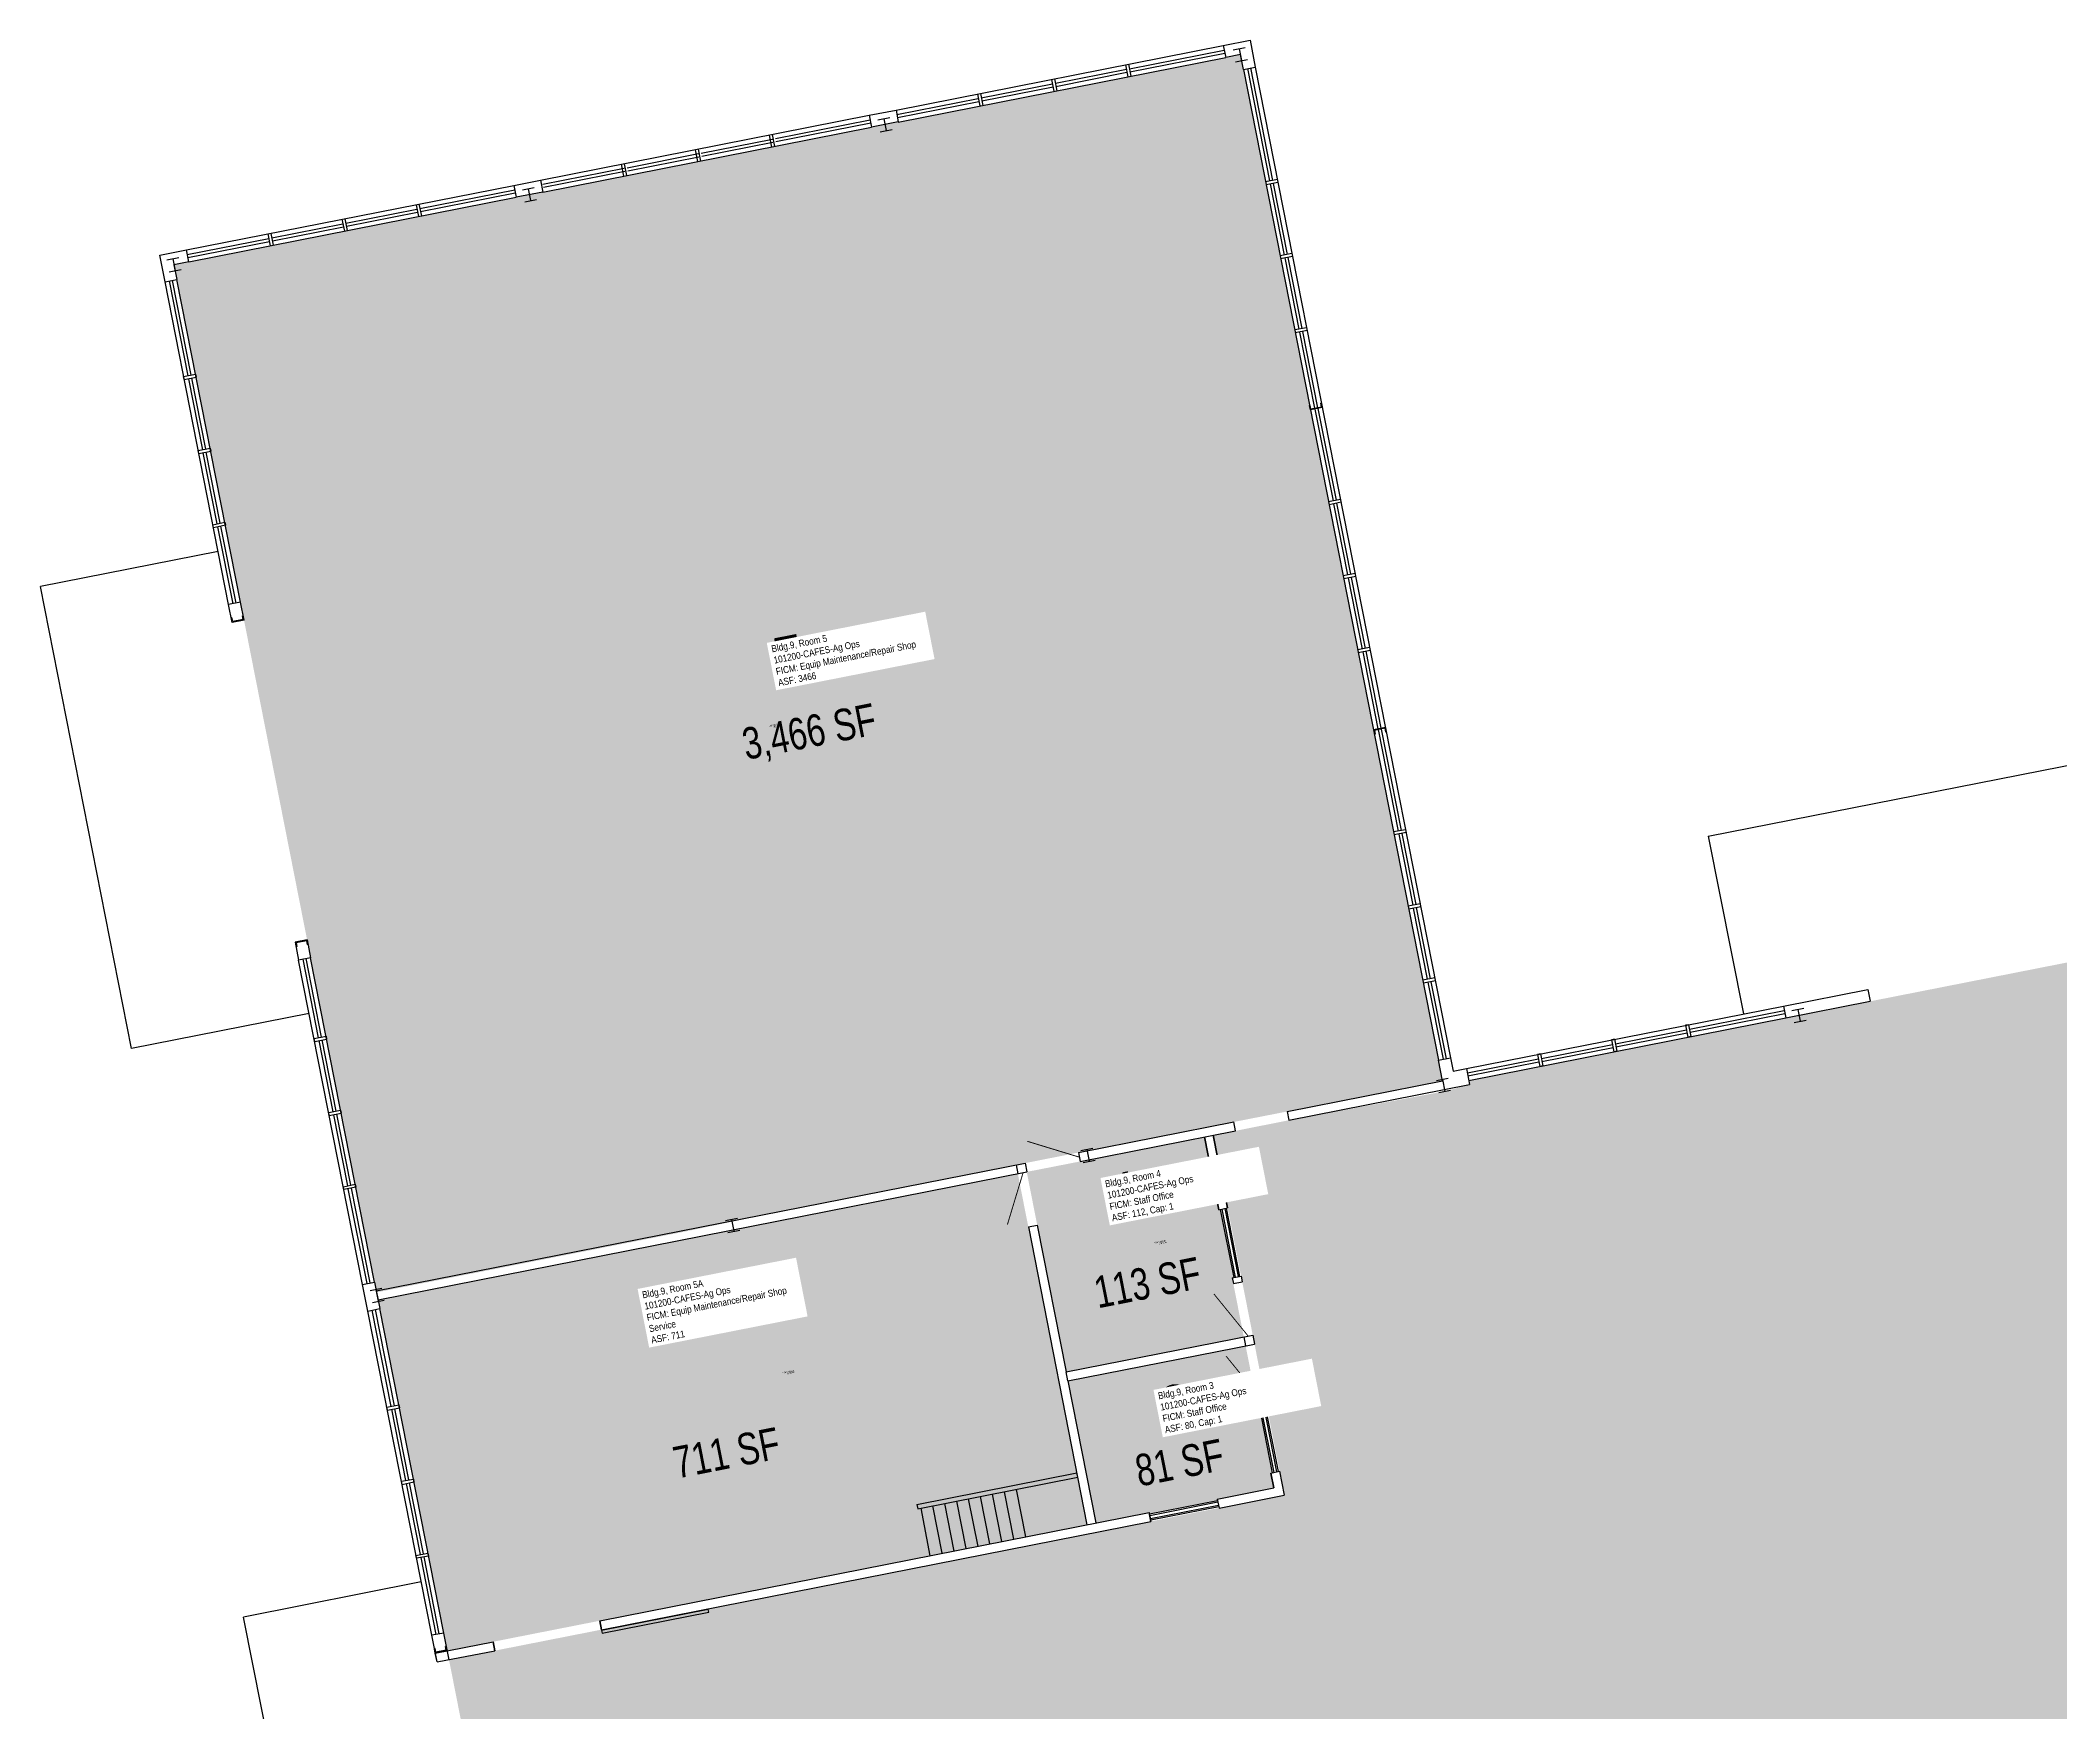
# Model space of a CAD drawing. Header units: inches. Extents: x 69207359 to 69210059, y 27690385 to 27692599.
# Drawn here: x 69207359 to 69208697, y 27691492 to 27692599 of the extents above; entities that cross this region are included whole.
import ezdxf
from ezdxf.enums import TextEntityAlignment as Align

# ---------------------------------------------------------------- set-up
doc = ezdxf.new("R2010")
doc.units = ezdxf.units.IN
doc.header["$LTSCALE"] = 10
doc.header["$MEASUREMENT"] = 0
doc.layers.get('0').update_dxf_attribs({"linetype": 'CONTINUOUS'})
for name, color, linetype in [('A-COLS', 5, 'CONTINUOUS'), ('A-DOOR', 2, 'CONTINUOUS'), ('A-FLOR', 3, 'CONTINUOUS'), ('A-GLAZ', 1, 'CONTINUOUS'), ('A-IDEN-RNUM', 7, 'CONTINUOUS'), ('A-IDEN-SNUM', 4, 'CONTINUOUS'), ('A-IDEN-VNUM', 4, 'CONTINUOUS'), ('A-SITE', 3, 'CONTINUOUS'), ('A-WALL', 5, 'CONTINUOUS'), ('AREA-TEXT', 3, 'CONTINUOUS'), ('Rooms-Category-Color', 7, 'CONTINUOUS'), ('Rooms-College-Color', 7, 'CONTINUOUS'), ('Rooms-Department-Color', 7, 'CONTINUOUS'), ('Rooms-Division-Color', 7, 'CONTINUOUS'), ('Rooms-Information', 7, 'CONTINUOUS')]:
    doc.layers.add(name, color=color, linetype=linetype)
doc.styles.add('CP_AREA', font='arial.ttf', dxfattribs={"height": 15})
doc.styles.add('CP_ROOMSNUMBER', font='arial.ttf', dxfattribs={"height": 1})
doc.styles.add('CP_ROOMVNUMBER', font='arial.ttf', dxfattribs={"width": 0.85, "height": 0.075})

# ---------------------------------------------------------------- blocks, each defined once
blk = doc.blocks.new('COL1')
for p, q in [((-0.5, 0.5), (0.5, 0.5)), ((0, 0.5), (0, -0.5)), ((-0.5, -0.5), (0.5, -0.5))]:
    blk.add_line(p, q)

msp = doc.modelspace()

# ---------------------------------------------------------------- hatches: boundary and pattern name
at = {"layer": 'Rooms-Category-Color', "true_color": 0xe3c5e1}
for points in [[(69207536, 27692003.4), (69207538.3, 27691991.6), (69207580.6, 27691776.7), (69207582, 27691769.9), (69207786, 27691810.1), (69207860.4, 27691825.7), (69208011.6, 27691855.5), (69208046.9, 27691862.5), (69208149.9, 27691882.8), (69208185.2, 27691889.7), (69208288.2, 27691910), (69208285.5, 27691923.8), (69208275.1, 27691976.7), (69208255.7, 27692074.9), (69208156.2, 27692580.1), (69208154.2, 27692589.9), (69208144.5, 27692588), (69207927.6, 27692545.2), (69207927.6, 27692545.4), (69207909.9, 27692541.8), (69207692.1, 27692498.8), (69207674.5, 27692495.4), (69207457.6, 27692452.6), (69207457.6, 27692452.7), (69207447.8, 27692450.7), (69207449.8, 27692440.9), (69207491.9, 27692227.1), (69207494.2, 27692215.3)], [(69209748, 27691950.1), (69209512.6, 27691903.6), (69209466.2, 27692139.1), (69209457.3, 27692137.3), (69209239.5, 27692094.4), (69209221.9, 27692090.9), (69209004.1, 27692048), (69208986.4, 27692044.5), (69208768.6, 27692001.6), (69208750.9, 27691998.1), (69208571.4, 27691962.7), (69208515.5, 27691951.7), (69208305.5, 27691910.4), (69208306.1, 27691907.5), (69208289.6, 27691903.1), (69208186.4, 27691883.9), (69208136.3, 27691874), (69208183.3, 27691635.6), (69207660.3, 27691532.5), (69207630, 27691526.5), (69207670.6, 27691320.5), (69207671.1, 27691317.6), (69208036.1, 27691389.5), (69208083.7, 27691148.1), (69208090.6, 27691112.8), (69208126.5, 27690930.6), (69207761.6, 27690858.7), (69207764.1, 27690845.6), (69207805.9, 27690633.7), (69207810.1, 27690612.1), (69207963.2, 27690642.3), (69208006.1, 27690424.5), (69208079.7, 27690439), (69208097.4, 27690442.5), (69208315.2, 27690485.4), (69208332.8, 27690488.9), (69208550.7, 27690531.8), (69208568.3, 27690535.3), (69208786.1, 27690578.2), (69208842, 27690589.2), (69208983.3, 27690617.1), (69209021.6, 27690624.6), (69209039.3, 27690628.1), (69209257.1, 27690671), (69209274.7, 27690674.5), (69209492.5, 27690717.4), (69209510.2, 27690720.9), (69209607.3, 27690740), (69209565.6, 27690952), (69209930.5, 27691023.9), (69209928, 27691036.6), (69209883.4, 27691263.3), (69209880.5, 27691278), (69209838.7, 27691489.9), (69209835.2, 27691507.6), (69209792.7, 27691723.4)], [(69208052.6, 27691615.9), (69208006.8, 27691848.5), (69207583, 27691765), (69207583.2, 27691764), (69207584.1, 27691759.1), (69207628.8, 27691532.4), (69207628.8, 27691532.4), (69207659.2, 27691538.4)]]:
    msp.add_hatch(color=254, dxfattribs=at).paths.add_polyline_path(points)
at = {"layer": 'Rooms-Category-Color', "true_color": 0xfa9ba3}
for points in [[(69208156.5, 27691740.4), (69208148.8, 27691779.5), (69208149.8, 27691779.7), (69208140.9, 27691824.8), (69208139.9, 27691824.6), (69208130.4, 27691872.9), (69208048, 27691856.6), (69208012.7, 27691849.7), (69208038.8, 27691717.2)], [(69208040, 27691711.3), (69208058.5, 27691617.1), (69208093.8, 27691624), (69208094, 27691623.1), (69208139.1, 27691631.9), (69208138.9, 27691632.9), (69208176.3, 27691640.3), (69208174.3, 27691650.2), (69208175.3, 27691650.4), (69208166.4, 27691695.5), (69208165.4, 27691695.3), (69208157.7, 27691734.5)]]:
    msp.add_hatch(color=241, dxfattribs=at).paths.add_polyline_path(points)
at = {"layer": 'Rooms-College-Color', "true_color": 0xe3c5e1}
for points in [[(69207536, 27692003.4), (69207538.3, 27691991.6), (69207580.6, 27691776.7), (69207582, 27691769.9), (69207786, 27691810.1), (69207860.4, 27691825.7), (69208011.6, 27691855.5), (69208046.9, 27691862.5), (69208149.9, 27691882.8), (69208185.2, 27691889.7), (69208288.2, 27691910), (69208285.5, 27691923.8), (69208275.1, 27691976.7), (69208255.7, 27692074.9), (69208156.2, 27692580.1), (69208154.2, 27692589.9), (69208144.5, 27692588), (69207927.6, 27692545.2), (69207927.6, 27692545.4), (69207909.9, 27692541.8), (69207692.1, 27692498.8), (69207674.5, 27692495.4), (69207457.6, 27692452.6), (69207457.6, 27692452.7), (69207447.8, 27692450.7), (69207449.8, 27692440.9), (69207491.9, 27692227.1), (69207494.2, 27692215.3)], [(69209748, 27691950.1), (69209512.6, 27691903.6), (69209466.2, 27692139.1), (69209457.3, 27692137.3), (69209239.5, 27692094.4), (69209221.9, 27692090.9), (69209004.1, 27692048), (69208986.4, 27692044.5), (69208768.6, 27692001.6), (69208750.9, 27691998.1), (69208571.4, 27691962.7), (69208515.5, 27691951.7), (69208305.5, 27691910.4), (69208306.1, 27691907.5), (69208289.6, 27691903.1), (69208186.4, 27691883.9), (69208136.3, 27691874), (69208183.3, 27691635.6), (69207660.3, 27691532.5), (69207630, 27691526.5), (69207670.6, 27691320.5), (69207671.1, 27691317.6), (69208036.1, 27691389.5), (69208083.7, 27691148.1), (69208090.6, 27691112.8), (69208126.5, 27690930.6), (69207761.6, 27690858.7), (69207764.1, 27690845.6), (69207805.9, 27690633.7), (69207810.1, 27690612.1), (69207963.2, 27690642.3), (69208006.1, 27690424.5), (69208079.7, 27690439), (69208097.4, 27690442.5), (69208315.2, 27690485.4), (69208332.8, 27690488.9), (69208550.7, 27690531.8), (69208568.3, 27690535.3), (69208786.1, 27690578.2), (69208842, 27690589.2), (69208983.3, 27690617.1), (69209021.6, 27690624.6), (69209039.3, 27690628.1), (69209257.1, 27690671), (69209274.7, 27690674.5), (69209492.5, 27690717.4), (69209510.2, 27690720.9), (69209607.3, 27690740), (69209565.6, 27690952), (69209930.5, 27691023.9), (69209928, 27691036.6), (69209883.4, 27691263.3), (69209880.5, 27691278), (69209838.7, 27691489.9), (69209835.2, 27691507.6), (69209792.7, 27691723.4)], [(69208156.5, 27691740.4), (69208148.8, 27691779.5), (69208149.8, 27691779.7), (69208140.9, 27691824.8), (69208139.9, 27691824.6), (69208130.4, 27691872.9), (69208048, 27691856.6), (69208012.7, 27691849.7), (69208038.8, 27691717.2)], [(69208052.6, 27691615.9), (69208006.8, 27691848.5), (69207583, 27691765), (69207583.2, 27691764), (69207584.1, 27691759.1), (69207628.8, 27691532.4), (69207628.8, 27691532.4), (69207659.2, 27691538.4)], [(69208040, 27691711.3), (69208058.5, 27691617.1), (69208093.8, 27691624), (69208094, 27691623.1), (69208139.1, 27691631.9), (69208138.9, 27691632.9), (69208176.3, 27691640.3), (69208174.3, 27691650.2), (69208175.3, 27691650.4), (69208166.4, 27691695.5), (69208165.4, 27691695.3), (69208157.7, 27691734.5)]]:
    msp.add_hatch(color=254, dxfattribs=at).paths.add_polyline_path(points)
at = {"layer": 'Rooms-Department-Color', "true_color": 0xe3c5e1}
for points in [[(69207536, 27692003.4), (69207538.3, 27691991.6), (69207580.6, 27691776.7), (69207582, 27691769.9), (69207786, 27691810.1), (69207860.4, 27691825.7), (69208011.6, 27691855.5), (69208046.9, 27691862.5), (69208149.9, 27691882.8), (69208185.2, 27691889.7), (69208288.2, 27691910), (69208285.5, 27691923.8), (69208275.1, 27691976.7), (69208255.7, 27692074.9), (69208156.2, 27692580.1), (69208154.2, 27692589.9), (69208144.5, 27692588), (69207927.6, 27692545.2), (69207927.6, 27692545.4), (69207909.9, 27692541.8), (69207692.1, 27692498.8), (69207674.5, 27692495.4), (69207457.6, 27692452.6), (69207457.6, 27692452.7), (69207447.8, 27692450.7), (69207449.8, 27692440.9), (69207491.9, 27692227.1), (69207494.2, 27692215.3)], [(69209748, 27691950.1), (69209512.6, 27691903.6), (69209466.2, 27692139.1), (69209457.3, 27692137.3), (69209239.5, 27692094.4), (69209221.9, 27692090.9), (69209004.1, 27692048), (69208986.4, 27692044.5), (69208768.6, 27692001.6), (69208750.9, 27691998.1), (69208571.4, 27691962.7), (69208515.5, 27691951.7), (69208305.5, 27691910.4), (69208306.1, 27691907.5), (69208289.6, 27691903.1), (69208186.4, 27691883.9), (69208136.3, 27691874), (69208183.3, 27691635.6), (69207660.3, 27691532.5), (69207630, 27691526.5), (69207670.6, 27691320.5), (69207671.1, 27691317.6), (69208036.1, 27691389.5), (69208083.7, 27691148.1), (69208090.6, 27691112.8), (69208126.5, 27690930.6), (69207761.6, 27690858.7), (69207764.1, 27690845.6), (69207805.9, 27690633.7), (69207810.1, 27690612.1), (69207963.2, 27690642.3), (69208006.1, 27690424.5), (69208079.7, 27690439), (69208097.4, 27690442.5), (69208315.2, 27690485.4), (69208332.8, 27690488.9), (69208550.7, 27690531.8), (69208568.3, 27690535.3), (69208786.1, 27690578.2), (69208842, 27690589.2), (69208983.3, 27690617.1), (69209021.6, 27690624.6), (69209039.3, 27690628.1), (69209257.1, 27690671), (69209274.7, 27690674.5), (69209492.5, 27690717.4), (69209510.2, 27690720.9), (69209607.3, 27690740), (69209565.6, 27690952), (69209930.5, 27691023.9), (69209928, 27691036.6), (69209883.4, 27691263.3), (69209880.5, 27691278), (69209838.7, 27691489.9), (69209835.2, 27691507.6), (69209792.7, 27691723.4)], [(69208156.5, 27691740.4), (69208148.8, 27691779.5), (69208149.8, 27691779.7), (69208140.9, 27691824.8), (69208139.9, 27691824.6), (69208130.4, 27691872.9), (69208048, 27691856.6), (69208012.7, 27691849.7), (69208038.8, 27691717.2)], [(69208052.6, 27691615.9), (69208006.8, 27691848.5), (69207583, 27691765), (69207583.2, 27691764), (69207584.1, 27691759.1), (69207628.8, 27691532.4), (69207628.8, 27691532.4), (69207659.2, 27691538.4)], [(69208040, 27691711.3), (69208058.5, 27691617.1), (69208093.8, 27691624), (69208094, 27691623.1), (69208139.1, 27691631.9), (69208138.9, 27691632.9), (69208176.3, 27691640.3), (69208174.3, 27691650.2), (69208175.3, 27691650.4), (69208166.4, 27691695.5), (69208165.4, 27691695.3), (69208157.7, 27691734.5)]]:
    msp.add_hatch(color=254, dxfattribs=at).paths.add_polyline_path(points)
at = {"layer": 'Rooms-Division-Color', "true_color": 0xe3c5e1}
for points in [[(69207536, 27692003.4), (69207538.3, 27691991.6), (69207580.6, 27691776.7), (69207582, 27691769.9), (69207786, 27691810.1), (69207860.4, 27691825.7), (69208011.6, 27691855.5), (69208046.9, 27691862.5), (69208149.9, 27691882.8), (69208185.2, 27691889.7), (69208288.2, 27691910), (69208285.5, 27691923.8), (69208275.1, 27691976.7), (69208255.7, 27692074.9), (69208156.2, 27692580.1), (69208154.2, 27692589.9), (69208144.5, 27692588), (69207927.6, 27692545.2), (69207927.6, 27692545.4), (69207909.9, 27692541.8), (69207692.1, 27692498.8), (69207674.5, 27692495.4), (69207457.6, 27692452.6), (69207457.6, 27692452.7), (69207447.8, 27692450.7), (69207449.8, 27692440.9), (69207491.9, 27692227.1), (69207494.2, 27692215.3)], [(69209748, 27691950.1), (69209512.6, 27691903.6), (69209466.2, 27692139.1), (69209457.3, 27692137.3), (69209239.5, 27692094.4), (69209221.9, 27692090.9), (69209004.1, 27692048), (69208986.4, 27692044.5), (69208768.6, 27692001.6), (69208750.9, 27691998.1), (69208571.4, 27691962.7), (69208515.5, 27691951.7), (69208305.5, 27691910.4), (69208306.1, 27691907.5), (69208289.6, 27691903.1), (69208186.4, 27691883.9), (69208136.3, 27691874), (69208183.3, 27691635.6), (69207660.3, 27691532.5), (69207630, 27691526.5), (69207670.6, 27691320.5), (69207671.1, 27691317.6), (69208036.1, 27691389.5), (69208083.7, 27691148.1), (69208090.6, 27691112.8), (69208126.5, 27690930.6), (69207761.6, 27690858.7), (69207764.1, 27690845.6), (69207805.9, 27690633.7), (69207810.1, 27690612.1), (69207963.2, 27690642.3), (69208006.1, 27690424.5), (69208079.7, 27690439), (69208097.4, 27690442.5), (69208315.2, 27690485.4), (69208332.8, 27690488.9), (69208550.7, 27690531.8), (69208568.3, 27690535.3), (69208786.1, 27690578.2), (69208842, 27690589.2), (69208983.3, 27690617.1), (69209021.6, 27690624.6), (69209039.3, 27690628.1), (69209257.1, 27690671), (69209274.7, 27690674.5), (69209492.5, 27690717.4), (69209510.2, 27690720.9), (69209607.3, 27690740), (69209565.6, 27690952), (69209930.5, 27691023.9), (69209928, 27691036.6), (69209883.4, 27691263.3), (69209880.5, 27691278), (69209838.7, 27691489.9), (69209835.2, 27691507.6), (69209792.7, 27691723.4)], [(69208156.5, 27691740.4), (69208148.8, 27691779.5), (69208149.8, 27691779.7), (69208140.9, 27691824.8), (69208139.9, 27691824.6), (69208130.4, 27691872.9), (69208048, 27691856.6), (69208012.7, 27691849.7), (69208038.8, 27691717.2)], [(69208052.6, 27691615.9), (69208006.8, 27691848.5), (69207583, 27691765), (69207583.2, 27691764), (69207584.1, 27691759.1), (69207628.8, 27691532.4), (69207628.8, 27691532.4), (69207659.2, 27691538.4)], [(69208040, 27691711.3), (69208058.5, 27691617.1), (69208093.8, 27691624), (69208094, 27691623.1), (69208139.1, 27691631.9), (69208138.9, 27691632.9), (69208176.3, 27691640.3), (69208174.3, 27691650.2), (69208175.3, 27691650.4), (69208166.4, 27691695.5), (69208165.4, 27691695.3), (69208157.7, 27691734.5)]]:
    msp.add_hatch(color=254, dxfattribs=at).paths.add_polyline_path(points)

# ---------------------------------------------------------------- linework, layer by layer
at = {"layer": 'A-DOOR'}
for p, q in [((69207801.7, 27691559.8), (69207731.1, 27691545.9)), ((69207731.5, 27691544), (69207802.1, 27691557.9)), ((69207802.1, 27691557.9), (69207801.7, 27691559.8)), ((69207731.1, 27691545.9), (69207731.5, 27691544))]:
    msp.add_line(p, q, dxfattribs=at)
at = {"layer": 'A-DOOR', "const_width": 0.6}
for points in [[(69208047.4, 27691859.5), (69208013, 27691870)], [(69208010.3, 27691849.2), (69207999.9, 27691814.8)], [(69208159.4, 27691740.9), (69208136.7, 27691768.8)], [(69208167.5, 27691699.7), (69208144.8, 27691727.6)]]:
    msp.add_lwpolyline(points, dxfattribs=at)
at = {"layer": 'A-FLOR'}
for p, q in [((69207989.8, 27691636.2), (69207996, 27691604.8)), ((69207997.7, 27691637.7), (69208003.9, 27691606.3)), ((69208005.6, 27691639.3), (69208011.8, 27691607.9)), ((69207942.5, 27691626.9), (69207948.6, 27691595.4)), ((69207950.3, 27691628.4), (69207956.5, 27691597)), ((69207958.2, 27691630), (69207964.4, 27691598.5)), ((69207966.1, 27691631.5), (69207972.3, 27691600.1)), ((69207974, 27691633.1), (69207980.2, 27691601.6)), ((69207981.9, 27691634.6), (69207988.1, 27691603.2))]:
    msp.add_line(p, q, dxfattribs=at)
at = {"layer": 'A-GLAZ'}
for p, q in [((69207926.1, 27692553.1), (69208142.9, 27692595.9)), ((69207927.6, 27692545.2), (69208144.5, 27692588)), ((69208080.7, 27692580.6), (69208143.5, 27692592.9)), ((69208081.1, 27692578.6), (69208143.9, 27692590.9)), ((69208031.7, 27692570.9), (69208078.7, 27692580.2)), ((69208032, 27692568.9), (69208079.1, 27692578.2)), ((69208156.2, 27692580.1), (69208285.5, 27691923.8)), ((69208173.8, 27692506.2), (69208159.1, 27692580.7)), ((69208175.8, 27692506.6), (69208161.1, 27692581.1)), ((69208164.1, 27692581.7), (69208293.4, 27691925.3)), ((69207926.6, 27692550.2), (69207980.6, 27692560.8)), ((69207927, 27692548.2), (69207981, 27692558.8)), ((69207982.6, 27692561.2), (69208029.7, 27692570.5)), ((69207983, 27692559.2), (69208030.1, 27692568.5)), ((69207690.6, 27692506.7), (69207908.4, 27692549.7)), ((69207846.2, 27692534.3), (69207909, 27692546.7)), ((69207692.1, 27692498.8), (69207909.9, 27692541.8)), ((69207797.1, 27692524.7), (69207844.2, 27692534)), ((69207846.6, 27692532.3), (69207909.4, 27692544.7)), ((69207748.1, 27692515), (69207795.2, 27692524.3)), ((69207748.5, 27692513), (69207795.6, 27692522.3)), ((69207797.5, 27692522.7), (69207844.6, 27692531.9)), ((69207692.1, 27692504), (69207746.1, 27692514.6)), ((69207692.5, 27692502), (69207746.5, 27692512.6)), ((69207456.1, 27692460.5), (69207672.9, 27692503.3)), ((69207457.6, 27692452.6), (69207674.5, 27692495.4)), ((69207610.7, 27692487.9), (69207673.5, 27692500.3)), ((69207611.1, 27692485.9), (69207673.9, 27692498.3)), ((69208183.5, 27692457.1), (69208174.2, 27692504.2)), ((69208185.5, 27692457.5), (69208176.2, 27692504.6)), ((69207561.7, 27692478.3), (69207608.7, 27692487.5)), ((69207562, 27692476.3), (69207609.1, 27692485.5)), ((69207456.6, 27692457.6), (69207510.6, 27692468.2)), ((69207457, 27692455.6), (69207511, 27692466.2)), ((69207512.6, 27692468.6), (69207559.7, 27692477.9)), ((69207513, 27692466.6), (69207560.1, 27692475.9)), ((69208193.1, 27692408.1), (69208183.9, 27692455.2)), ((69208195.1, 27692408.5), (69208185.9, 27692455.6)), ((69207484, 27692225.5), (69207441.9, 27692439.4)), ((69207457.2, 27692377.2), (69207444.8, 27692440)), ((69207459.2, 27692377.6), (69207446.8, 27692440.3)), ((69207491.9, 27692227.1), (69207449.8, 27692440.9)), ((69208203.5, 27692355.6), (69208193.5, 27692406.1)), ((69208205.5, 27692356), (69208195.5, 27692406.5)), ((69207466.9, 27692328.1), (69207457.6, 27692375.2)), ((69207468.9, 27692328.5), (69207459.6, 27692375.6)), ((69208203.6, 27692355.1), (69208215.6, 27692294.3)), ((69208205.6, 27692355.5), (69208217.6, 27692294.7)), ((69207476.5, 27692279.1), (69207467.2, 27692326.2)), ((69207478.5, 27692279.5), (69207469.2, 27692326.6)), ((69208216, 27692292.3), (69208225.2, 27692245.2)), ((69208218, 27692292.7), (69208227.2, 27692245.6)), ((69207487, 27692226.1), (69207476.9, 27692277.1)), ((69207489, 27692226.5), (69207478.9, 27692277.5)), ((69208225.6, 27692243.2), (69208234.9, 27692196.1)), ((69208227.6, 27692243.6), (69208236.9, 27692196.5)), ((69208235.3, 27692194.2), (69208245.3, 27692143.2)), ((69208237.3, 27692194.6), (69208247.3, 27692143.6)), ((69208245.4, 27692142.7), (69208258.7, 27692075.4)), ((69208247.4, 27692143.1), (69208260.7, 27692075.8)), ((69208259.1, 27692073.5), (69208268.4, 27692026.4)), ((69208261.1, 27692073.9), (69208270.4, 27692026.8)), ((69208268.7, 27692024.4), (69208278, 27691977.3)), ((69208270.7, 27692024.8), (69208280, 27691977.7)), ((69207572.8, 27691775.2), (69207530.4, 27691990)), ((69207543.6, 27691938.6), (69207533.4, 27691990.6)), ((69207545.6, 27691939), (69207535.4, 27691991)), ((69207580.6, 27691776.7), (69207538.3, 27691991.6)), ((69208278.4, 27691975.4), (69208288.5, 27691924.3)), ((69208280.4, 27691975.7), (69208290.5, 27691924.7)), ((69208304, 27691918.2), (69208513.9, 27691959.6)), ((69208305.5, 27691910.3), (69208515.5, 27691951.7)), ((69208402.6, 27691934.6), (69208449.7, 27691943.9)), ((69208451.7, 27691944.3), (69208514.5, 27691956.6)), ((69208452.1, 27691942.3), (69208514.9, 27691954.6)), ((69207553.3, 27691889.6), (69207544, 27691936.7)), ((69207555.3, 27691890), (69207546, 27691937.1)), ((69208353.6, 27691924.9), (69208400.7, 27691934.2)), ((69208354, 27691922.9), (69208401.1, 27691932.2)), ((69208403, 27691932.6), (69208450.1, 27691941.9)), ((69208304.6, 27691915.3), (69208351.6, 27691924.6)), ((69208305, 27691913.3), (69208352, 27691922.6)), ((69207562.9, 27691840.5), (69207553.7, 27691887.6)), ((69207564.9, 27691840.9), (69207555.7, 27691888)), ((69207575.7, 27691775.8), (69207563.3, 27691838.5)), ((69207577.7, 27691776.2), (69207565.3, 27691838.9)), ((69208140.9, 27691824.8), (69208149.8, 27691779.7)), ((69208141.9, 27691825), (69208150.8, 27691779.9)), ((69208143.9, 27691825.4), (69208152.8, 27691780.3)), ((69208144.8, 27691825.6), (69208153.7, 27691780.5)), ((69207618.6, 27691542.7), (69207576.2, 27691757.5)), ((69207591.7, 27691694.3), (69207579.2, 27691758.1)), ((69207593.8, 27691694.7), (69207581.2, 27691758.5)), ((69207626.5, 27691544.2), (69207584.1, 27691759.1)), ((69207601.4, 27691645.3), (69207592.1, 27691692.4)), ((69207603.4, 27691645.7), (69207594.1, 27691692.8)), ((69208166.4, 27691695.5), (69208175.3, 27691650.4)), ((69208167.4, 27691695.7), (69208176.3, 27691650.6)), ((69208169.3, 27691696.1), (69208178.2, 27691651)), ((69208170.3, 27691696.3), (69208179.2, 27691651.2)), ((69207611.1, 27691596.2), (69207601.8, 27691643.3)), ((69207613.1, 27691596.6), (69207603.8, 27691643.7)), ((69208094, 27691623.1), (69208139.1, 27691631.9)), ((69208094.2, 27691622.1), (69208139.3, 27691631)), ((69208094.6, 27691620.1), (69208139.7, 27691629)), ((69208094.8, 27691619.1), (69208139.9, 27691628)), ((69207621.5, 27691543.2), (69207611.5, 27691594.2)), ((69207623.5, 27691543.6), (69207613.5, 27691594.6))]:
    msp.add_line(p, q, dxfattribs=at)
at = {"layer": 'A-SITE'}
for p, q in [((69207477.1, 27692260.8), (69207359.3, 27692237.6)), ((69207419.6, 27691931.5), (69207359.3, 27692237.6)), ((69208464.2, 27692072.1), (69208770.3, 27692132.4)), ((69208464.2, 27692072.1), (69208487.4, 27691954.4)), ((69207537.4, 27691954.7), (69207419.6, 27691931.5)), ((69207611.6, 27691578), (69207493.9, 27691554.8)), ((69207554.2, 27691248.7), (69207493.9, 27691554.8))]:
    msp.add_line(p, q, dxfattribs=at)
at = {"layer": 'A-WALL'}
for p, q in [((69208142.9, 27692595.9), (69208160.6, 27692599.4)), ((69208160.6, 27692599.4), (69208164.1, 27692581.7)), ((69208142.9, 27692595.9), (69208144.5, 27692588)), ((69208154.2, 27692589.9), (69208144.5, 27692588)), ((69208156.2, 27692580.1), (69208154.2, 27692589.9)), ((69208029.1, 27692573.4), (69208030.7, 27692565.6)), ((69208031.1, 27692573.8), (69208032.6, 27692565.9)), ((69208078.2, 27692583.1), (69208079.7, 27692575.2)), ((69208080.1, 27692583.5), (69208081.7, 27692575.6)), ((69208156.2, 27692580.1), (69208164.1, 27692581.7)), ((69207980, 27692563.8), (69207981.6, 27692555.9)), ((69207982, 27692564.2), (69207983.6, 27692556.3)), ((69207908.4, 27692549.7), (69207926.1, 27692553.1)), ((69207908.4, 27692549.7), (69207909.9, 27692541.8)), ((69207927.6, 27692545.4), (69207909.9, 27692541.8)), ((69207926.1, 27692553.1), (69207927.6, 27692545.4)), ((69207842.1, 27692536.6), (69207843.7, 27692528.7)), ((69207844.1, 27692537), (69207845.6, 27692529.1)), ((69207793.1, 27692526.9), (69207794.6, 27692519)), ((69207795, 27692527.3), (69207796.6, 27692519.4)), ((69207672.9, 27692503.3), (69207690.6, 27692506.7)), ((69207690.6, 27692506.7), (69207692.1, 27692498.8)), ((69207744, 27692517.3), (69207745.5, 27692509.4)), ((69207746, 27692517.6), (69207747.5, 27692509.8)), ((69208178.8, 27692507.2), (69208170.9, 27692505.6)), ((69207672.9, 27692503.3), (69207674.5, 27692495.4)), ((69207692.1, 27692498.8), (69207674.5, 27692495.4)), ((69208179.1, 27692505.2), (69208171.2, 27692503.6)), ((69207559.1, 27692480.8), (69207560.7, 27692472.9)), ((69207561.1, 27692481.2), (69207562.6, 27692473.3)), ((69207608.2, 27692490.5), (69207609.7, 27692482.6)), ((69207610.1, 27692490.9), (69207611.7, 27692483)), ((69207510, 27692471.2), (69207511.6, 27692463.3)), ((69207512, 27692471.5), (69207513.6, 27692463.7)), ((69207438.4, 27692457), (69207456.1, 27692460.5)), ((69207441.9, 27692439.4), (69207438.4, 27692457)), ((69207457.6, 27692452.7), (69207447.8, 27692450.7)), ((69207457.6, 27692452.7), (69207456.1, 27692460.5)), ((69207457.6, 27692452.6), (69207456.1, 27692460.5)), ((69208188.4, 27692458.1), (69208180.5, 27692456.5)), ((69208188.8, 27692456.1), (69208180.9, 27692454.6)), ((69207441.9, 27692439.4), (69207449.8, 27692440.9)), ((69207447.8, 27692450.7), (69207449.8, 27692440.9)), ((69208198.1, 27692409), (69208190.2, 27692407.5)), ((69208198.5, 27692407.1), (69208190.6, 27692405.5)), ((69207454.2, 27692376.6), (69207462.1, 27692378.2)), ((69207454.6, 27692374.7), (69207454.2, 27692376.6)), ((69207454.6, 27692374.7), (69207462.5, 27692376.2)), ((69207462.1, 27692378.2), (69207462.5, 27692376.2)), ((69208207.9, 27692359), (69208207.5, 27692358.9)), ((69208207.9, 27692356.4), (69208207.5, 27692358.9)), ((69208208.5, 27692356.1), (69208207.9, 27692359)), ((69208200.5, 27692357.5), (69208200.1, 27692357.5)), ((69208200.6, 27692354.5), (69208200.1, 27692357.5)), ((69208201, 27692355.1), (69208200.5, 27692357.5)), ((69208208.5, 27692356.1), (69208200.6, 27692354.5)), ((69208207.9, 27692356.4), (69208201, 27692355.1)), ((69207463.9, 27692327.6), (69207471.8, 27692329.1)), ((69207464.3, 27692325.6), (69207463.9, 27692327.6)), ((69207464.3, 27692325.6), (69207472.2, 27692327.2)), ((69207471.8, 27692329.1), (69207472.2, 27692327.2)), ((69208220.5, 27692295.2), (69208212.6, 27692293.7)), ((69208220.9, 27692293.3), (69208213, 27692291.7)), ((69207473.6, 27692278.5), (69207481.5, 27692280.1)), ((69207474, 27692276.5), (69207473.6, 27692278.5)), ((69207481.9, 27692278.1), (69207474, 27692276.5)), ((69207481.5, 27692280.1), (69207481.9, 27692278.1)), ((69208230.2, 27692246.2), (69208222.3, 27692244.6)), ((69208230.6, 27692244.2), (69208222.7, 27692242.7)), ((69207491.9, 27692227.1), (69207484, 27692225.5)), ((69207486.3, 27692213.7), (69207484, 27692225.5)), ((69207494.2, 27692215.3), (69207491.9, 27692227.1)), ((69207486.2, 27692216.8), (69207485.8, 27692216.7)), ((69207486.7, 27692214.3), (69207486.2, 27692216.8)), ((69207494.2, 27692215.3), (69207486.3, 27692213.7)), ((69207493.6, 27692215.7), (69207486.7, 27692214.3)), ((69207493.6, 27692218.2), (69207493.2, 27692218.1)), ((69207493.6, 27692215.7), (69207493.2, 27692218.1)), ((69208239.8, 27692197.1), (69208232, 27692195.6)), ((69208240.2, 27692195.2), (69208232.3, 27692193.6)), ((69208250.3, 27692144.1), (69208242.4, 27692142.6)), ((69208250.3, 27692144.1), (69208250.9, 27692141.2)), ((69208242.4, 27692142.6), (69208243, 27692139.6)), ((69208249.9, 27692143.6), (69208243, 27692142.2)), ((69208243, 27692142.2), (69208243.5, 27692139.7)), ((69208243.5, 27692139.7), (69208243, 27692139.6)), ((69208249.9, 27692143.6), (69208250.4, 27692141.1)), ((69208250.9, 27692141.2), (69208250.4, 27692141.1)), ((69208263.6, 27692076.4), (69208255.7, 27692074.9)), ((69208264, 27692074.5), (69208256.1, 27692072.9)), ((69208273.3, 27692027.4), (69208265.4, 27692025.8)), ((69208273.7, 27692025.4), (69208265.8, 27692023.8)), ((69207536, 27692003.4), (69207528.1, 27692001.8)), ((69207528.1, 27692001.8), (69207530.4, 27691990)), ((69207535.6, 27692002.8), (69207528.7, 27692001.4)), ((69207528.7, 27692001.4), (69207529.2, 27691999)), ((69207529.2, 27691999), (69207528.7, 27691998.9)), ((69207535.6, 27692002.8), (69207536.1, 27692000.3)), ((69207536, 27692003.4), (69207538.3, 27691991.6)), ((69207536.6, 27692000.4), (69207536.1, 27692000.3)), ((69207538.3, 27691991.6), (69207530.4, 27691990)), ((69208283, 27691978.3), (69208275.1, 27691976.7)), ((69208283.4, 27691976.3), (69208275.5, 27691974.8)), ((69208513.9, 27691959.6), (69208569.8, 27691970.6)), ((69208569.8, 27691970.6), (69208571.4, 27691962.7)), ((69208513.9, 27691959.6), (69208515.5, 27691951.7)), ((69208515.5, 27691951.7), (69208571.4, 27691962.7)), ((69208451.1, 27691947.2), (69208449.1, 27691946.8)), ((69208449.1, 27691946.8), (69208450.7, 27691938.9)), ((69208451.1, 27691947.2), (69208452.7, 27691939.3)), ((69207540.7, 27691938.1), (69207548.6, 27691939.6)), ((69207541.1, 27691936.1), (69207540.7, 27691938.1)), ((69207541.1, 27691936.1), (69207548.9, 27691937.6)), ((69207548.6, 27691939.6), (69207548.9, 27691937.6)), ((69208402.1, 27691937.6), (69208400.1, 27691937.2)), ((69208400.1, 27691937.2), (69208401.6, 27691929.3)), ((69208402.1, 27691937.6), (69208403.6, 27691929.7)), ((69208452.7, 27691939.3), (69208450.7, 27691938.9)), ((69208285.5, 27691923.8), (69208293.4, 27691925.3)), ((69208288.2, 27691910), (69208285.5, 27691923.8)), ((69208293.4, 27691925.3), (69208295.2, 27691916.5)), ((69208295.2, 27691916.5), (69208304, 27691918.2)), ((69208304, 27691918.2), (69208306.1, 27691907.5)), ((69208353, 27691927.9), (69208351, 27691927.5)), ((69208351, 27691927.5), (69208352.6, 27691919.6)), ((69208354.5, 27691920), (69208352.6, 27691919.6)), ((69208353, 27691927.9), (69208354.5, 27691920)), ((69208403.6, 27691929.7), (69208401.6, 27691929.3)), ((69208185.2, 27691889.7), (69208288.2, 27691910)), ((69208186.4, 27691883.9), (69208306.1, 27691907.5)), ((69207550.3, 27691889), (69207558.2, 27691890.6)), ((69207558.2, 27691890.6), (69207558.6, 27691888.6)), ((69207550.7, 27691887), (69207550.3, 27691889)), ((69207550.7, 27691887), (69207558.6, 27691888.6)), ((69208046.9, 27691862.5), (69208149.9, 27691882.8)), ((69208048, 27691856.6), (69208151, 27691876.9)), ((69208149.9, 27691882.8), (69208149.9, 27691882.8, 0)), ((69208151, 27691876.9), (69208149.9, 27691882.8)), ((69208185.2, 27691889.7, 0), (69208185.2, 27691889.7)), ((69208185.2, 27691889.7, 0), (69208186.4, 27691883.9)), ((69208139.9, 27691824.6), (69208130.4, 27691872.9)), ((69208130.4, 27691872.9), (69208139.9, 27691824.6)), ((69208145.8, 27691825.8), (69208136.3, 27691874)), ((69208136.3, 27691874), (69208145.8, 27691825.8)), ((69207581.8, 27691770.8), (69208011.6, 27691855.5)), ((69208005.7, 27691854.3), (69208006.8, 27691848.5)), ((69208011.6, 27691855.5), (69208012.7, 27691849.7)), ((69208046.9, 27691862.5), (69208048, 27691856.6)), ((69207560, 27691839.9), (69207567.9, 27691841.5)), ((69207560.4, 27691838), (69207560, 27691839.9)), ((69207568.3, 27691839.5), (69207560.4, 27691838)), ((69207567.9, 27691841.5), (69207568.3, 27691839.5)), ((69207583, 27691765), (69208012.7, 27691849.7)), ((69208139.9, 27691824.6), (69208145.8, 27691825.8)), ((69208013.8, 27691813.2), (69208019.7, 27691814.4)), ((69208013.8, 27691813.2), (69208052.6, 27691615.9)), ((69208019.7, 27691814.4), (69208038.8, 27691717.2)), ((69207572.8, 27691775.2), (69207580.6, 27691776.7)), ((69207576.2, 27691757.5), (69207572.8, 27691775.2)), ((69207580.6, 27691776.7), (69207584.1, 27691759.1)), ((69208148.8, 27691779.5), (69208154.7, 27691780.6)), ((69208148.8, 27691779.5), (69208149.6, 27691775.7)), ((69208148.8, 27691779.5), (69208149.6, 27691775.7)), ((69208149.6, 27691775.7), (69208155.5, 27691776.8)), ((69208154.7, 27691780.6), (69208155.5, 27691776.8)), ((69208154.7, 27691780.6), (69208155.5, 27691776.8)), ((69207576.2, 27691757.5), (69207584.1, 27691759.1)), ((69208038.8, 27691717.2), (69208162.4, 27691741.5)), ((69208040, 27691711.3), (69208163.6, 27691735.6)), ((69208156.5, 27691740.4), (69208157.7, 27691734.5)), ((69208162.4, 27691741.5), (69208163.6, 27691735.6)), ((69208162.4, 27691741.5), (69208163.6, 27691735.6)), ((69208040, 27691711.3), (69208038.8, 27691717.2)), ((69208040, 27691711.3), (69208058.5, 27691617.1)), ((69207588.8, 27691693.8), (69207596.7, 27691695.3)), ((69207589.2, 27691691.8), (69207588.8, 27691693.8)), ((69207589.2, 27691691.8), (69207597.1, 27691693.3)), ((69207596.7, 27691695.3), (69207597.1, 27691693.3)), ((69208164.7, 27691699.2), (69208170.6, 27691700.3)), ((69208164.7, 27691699.2), (69208165.4, 27691695.3)), ((69208164.7, 27691699.2), (69208165.4, 27691695.3)), ((69208165.4, 27691695.3), (69208171.3, 27691696.5)), ((69208170.6, 27691700.3), (69208171.3, 27691696.5)), ((69208170.6, 27691700.3), (69208171.3, 27691696.5)), ((69207939.9, 27691629.4), (69208045.9, 27691650.3)), ((69208046.5, 27691647.4), (69208045.9, 27691650.3)), ((69208174.3, 27691650.2), (69208180.2, 27691651.4)), ((69208176.3, 27691640.3), (69208174.3, 27691650.2)), ((69208174.3, 27691650.2), (69208176.3, 27691640.3)), ((69208180.2, 27691651.4), (69208183.3, 27691635.6)), ((69208180.2, 27691651.4), (69208183.3, 27691635.6)), ((69207598.5, 27691644.7), (69207606.4, 27691646.2)), ((69207598.9, 27691642.7), (69207598.5, 27691644.7)), ((69207598.9, 27691642.7), (69207606.7, 27691644.3)), ((69207606.4, 27691646.2), (69207606.7, 27691644.3)), ((69207940.5, 27691626.5), (69208046.5, 27691647.4)), ((69208138.9, 27691632.9), (69208176.3, 27691640.3)), ((69207729.8, 27691552.3), (69208093.8, 27691624)), ((69207939.9, 27691629.4), (69207940.5, 27691626.5)), ((69207939.9, 27691629.4), (69207940.5, 27691626.5)), ((69208095, 27691618.1), (69208093.8, 27691624)), ((69208093.8, 27691624), (69208095, 27691618.1)), ((69208138.9, 27691632.9), (69208140.1, 27691627)), ((69208138.9, 27691632.9), (69208140.1, 27691627)), ((69208140.1, 27691627), (69208183.3, 27691635.6)), ((69207731, 27691546.4), (69208095, 27691618.1)), ((69207608.1, 27691595.6), (69207616, 27691597.2)), ((69207616, 27691597.2), (69207616.4, 27691595.2)), ((69207608.5, 27691593.7), (69207608.1, 27691595.6)), ((69207616.4, 27691595.2), (69207608.5, 27691593.7)), ((69207626.5, 27691544.2), (69207618.6, 27691542.7)), ((69207622.1, 27691525), (69207618.6, 27691542.7)), ((69207630, 27691526.5), (69207626.5, 27691544.2)), ((69207729.8, 27691552.3), (69207731, 27691546.4)), ((69207731, 27691546.4), (69207729.8, 27691552.3)), ((69207620.8, 27691533.9), (69207620.3, 27691533.8)), ((69207620.9, 27691530.9), (69207620.3, 27691533.8)), ((69207621.3, 27691531.5), (69207620.8, 27691533.9)), ((69207620.9, 27691530.8), (69207659.2, 27691538.4)), ((69207628.8, 27691532.4), (69207620.9, 27691530.9)), ((69207622.1, 27691525), (69207620.9, 27691530.8)), ((69207628.2, 27691532.8), (69207621.3, 27691531.5)), ((69207622.1, 27691525), (69207660.3, 27691532.5)), ((69207628.2, 27691535.4), (69207627.7, 27691535.3)), ((69207628.2, 27691532.8), (69207627.7, 27691535.3)), ((69207628.8, 27691532.4), (69207628.2, 27691535.4)), ((69207659.2, 27691538.4), (69207660.3, 27691532.5)), ((69207660.3, 27691532.5), (69207659.2, 27691538.4))]:
    msp.add_line(p, q, dxfattribs=at)

# ---------------------------------------------------------------- block references
at = {"layer": 'A-COLS', "xscale": 8.033335726708174, "yscale": 8.033335726708174, "zscale": 8.033335726708174, "rotation": 11.14792092295059}
for p in [(69208154.2, 27692589.9), (69207918.8, 27692543.5), (69207683.3, 27692497.1), (69207447.8, 27692450.7), (69208524.3, 27691953.4), (69208288.8, 27691907), (69208053.3, 27691860.7), (69207817.9, 27691814.3), (69207582.4, 27691767.9)]:
    msp.add_blockref('COL1', p, dxfattribs=at)

# ---------------------------------------------------------------- texts
at = {"layer": 'A-IDEN-RNUM', "style": 'CP_ROOMSNUMBER'}
for s, p in [('0005-00', (69207847.4, 27692145)), ('0004-00', (69208102.8, 27691802.6)), ('0005-A0', (69207856.6, 27691716.5)), ('0003-00', (69208114.9, 27691688.9))]:
    msp.add_text(s, height=0.96, rotation=11.1479, dxfattribs=at).set_placement(p, align=Align.MIDDLE)
at = {"layer": 'A-IDEN-SNUM', "style": 'CP_ROOMSNUMBER'}
for s, p in [('0090000500', (69207845.5, 27692145.8)), ('0090000400', (69208100.9, 27691803.4)), ('00900005A0', (69207854.8, 27691717.3)), ('0090000300', (69208113.1, 27691689.6))]:
    msp.add_text(s, height=0.96, rotation=11.1479, dxfattribs=at).set_placement(p, align=Align.MIDDLE)
at = {"layer": 'A-IDEN-VNUM', "style": 'CP_ROOMVNUMBER', "width": 0.85}
for s, p in [('5', (69207855.8, 27692188.7)), ('4', (69208077.1, 27691833.3)), ('5A', (69207784.2, 27691755.8)), ('3', (69208112.2, 27691692.7))]:
    msp.add_text(s, height=32, rotation=11.1479, dxfattribs=at).set_placement(p, align=Align.MIDDLE)
at = {"layer": 'AREA-TEXT', "style": 'CP_AREA', "width": 0.75}
for s, p in [('3,466 SF', (69207868.6, 27692141.5)), ('113 SF', (69208092.6, 27691776.4)), ('711 SF', (69207813.8, 27691663.6)), ('81 SF', (69208113.9, 27691657.1))]:
    msp.add_text(s, height=21, rotation=11.1479, dxfattribs=at).set_placement(p, align=Align.MIDDLE_CENTER)

# ---------------------------------------------------------------- next in the draw order: texts
at = {"layer": 'Rooms-Information', "char_height": 4.571, "width": 102.4, "attachment_point": 7, "rotation": 11.1479, "style": 'CP_ROOMVNUMBER', "bg_fill": 3, "box_fill_scale": 1.5, "bg_fill_color": 256, "bg_fill_true_color": 13158600, "bg_fill_transparency": 0}
for s, insert in [('Bldg.9, Room 5^M^J101200-CAFES-Ag Ops^M^JFICM: Equip Maintenance/Repair Shop^M^JASF: 3466', (69207848.5, 27692171.4)), ('Bldg.9, Room 4^M^J101200-CAFES-Ag Ops^M^JFICM: Staff Office^M^JASF: 112, Cap: 1', (69208069.8, 27691815.6)), ('Bldg.9, Room 5A^M^J101200-CAFES-Ag Ops^M^JFICM: Equip Maintenance/Repair Shop Service^M^JASF: 711', (69207764.4, 27691735.9)), ('Bldg.9, Room 3^M^J101200-CAFES-Ag Ops^M^JFICM: Staff Office^M^JASF: 80, Cap: 1', (69208104.9, 27691675.2))]:
    msp.add_mtext(s, dxfattribs=dict(at, insert=insert))

doc.saveas('drawing.dxf')
